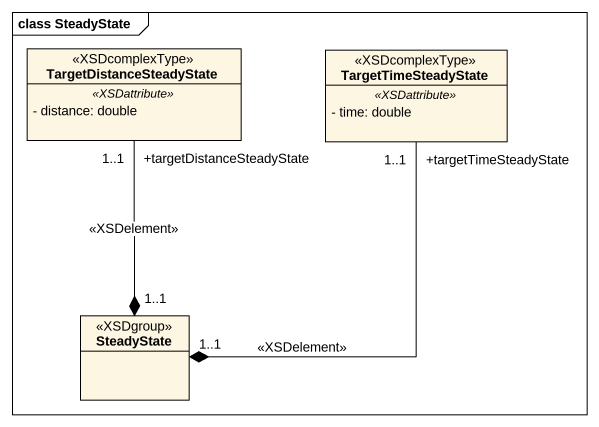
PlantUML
@startuml
mainframe class SteadyState
hide circle
hide empty members
skinparam classAttributeIconSize 0
class TargetDistanceSteadyState <<XSDcomplexType>> {
  .. <<XSDattribute>> ..
  - distance: double
}
class TargetTimeSteadyState <<XSDcomplexType>> {
  .. <<XSDattribute>> ..
  - time: double
}
class SteadyState <<XSDgroup>>
SteadyState "1..1" *-up- "+targetDistanceSteadyState\n1..1" TargetDistanceSteadyState : <<XSDelement>>
SteadyState "1..1" *-up- "+targetTimeSteadyState\n1..1" TargetTimeSteadyState : <<XSDelement>>
@enduml
